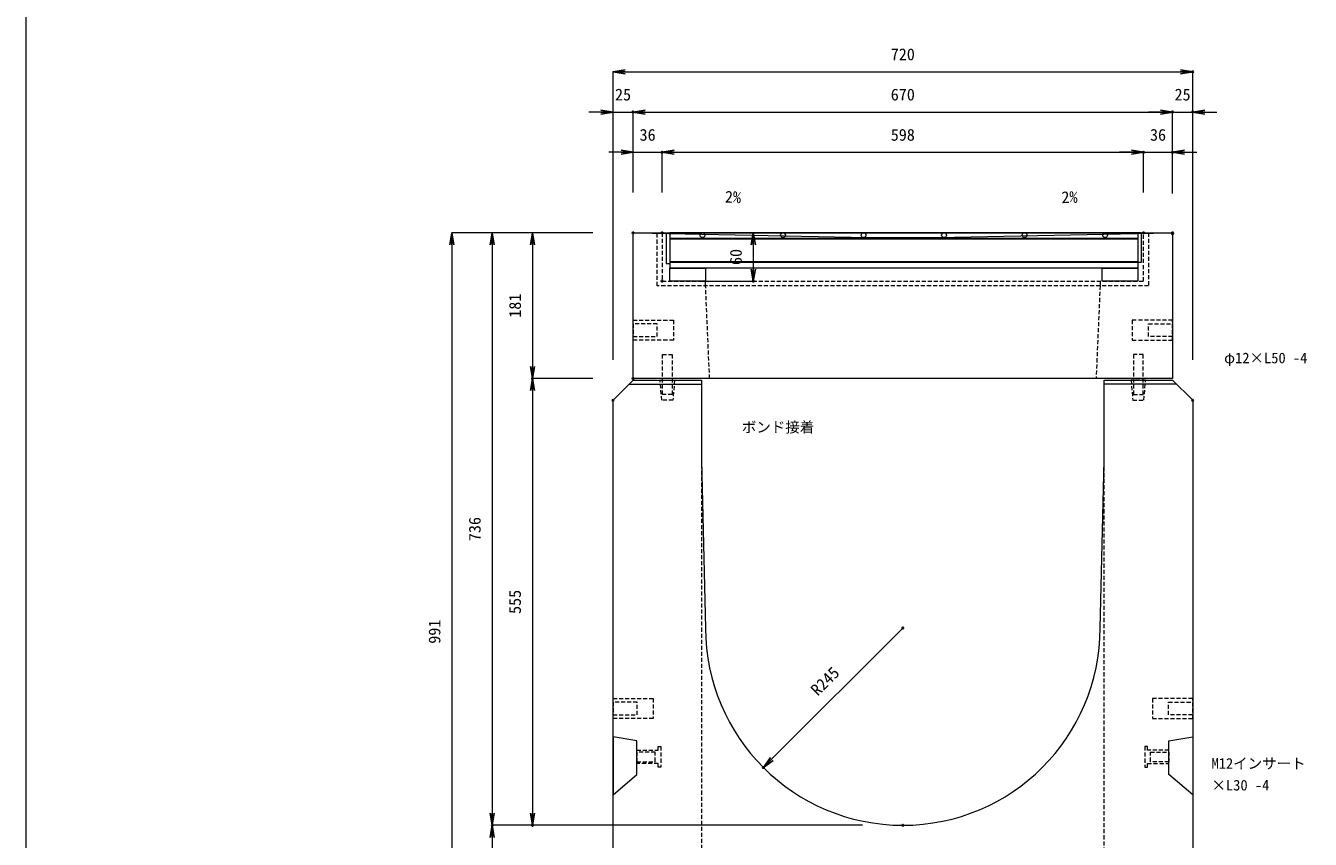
# Model space of a CAD drawing. Units: millimetres, scale not verified. Extents: x -1945 to 1945, y -1151 to 1689.
# Drawn here: x -1945 to -349, y -516 to 495 of the extents above; entities that cross this region are included whole.
import ezdxf
from ezdxf.enums import TextEntityAlignment as Align

# ---------------------------------------------------------------- set-up
doc = ezdxf.new("R2010")
doc.units = ezdxf.units.MM
doc.header["$LTSCALE"] = 10
doc.header["$PDMODE"] = 32
doc.header["$PDSIZE"] = 2
doc.linetypes.add('USER1', pattern=[0.75, 0.5, -0.25])
doc.layers.add('0-0_0', color=7, linetype='Continuous')
doc.layers.add('0-2_DEFPOINTS', color=7, linetype='Continuous')
for name, color, linetype, lineweight in [('0-1_TITLE', 7, 'Continuous', 18), ('0-3_KIJUN', 7, 'USER1', 18), ('0-5_SUNPO', 3, 'Continuous', 18), ('0-6_10-GR', 5, 'Continuous', 18)]:
    doc.layers.add(name, color=color, linetype=linetype, lineweight=lineweight)
doc.styles.add('ＭＳ ゴシック', font='')
doc.styles.get('ＭＳ ゴシック').set_extended_font_data('MS Gothic')

# ---------------------------------------------------------------- blocks, each defined once
blk = doc.blocks.new('_OPEN')
at = {"layer": '0-0_0'}
blk.add_line((0, 0), (-1, 0), dxfattribs=at)
blk.add_lwpolyline([(-1, 0.1667), (0, 0), (-1, -0.1667)], dxfattribs=at)
blk = doc.blocks.new('D1')
at = {"layer": '0-2_DEFPOINTS'}
for p in [(754.48, 1807.39), (754.48, 1657.39), (729.48, 1449.39)]:
    blk.add_point(p, dxfattribs=at)
at = {"layer": '0-5_SUNPO'}
for p, q in [((714.48, 1807.39), (699.48, 1807.39)), ((729.48, 1499.39), (729.48, 1807.39)), ((729.48, 1807.39), (754.48, 1807.39)), ((754.48, 1707.39), (754.48, 1807.39)), ((769.48, 1807.39), (784.48, 1807.39))]:
    blk.add_line(p, q, dxfattribs=at)
at = {"layer": '0-5_SUNPO', "xscale": 15, "yscale": 15}
blk.add_blockref('_OPEN', (729.48, 1807.39), dxfattribs=at)
at = {"layer": '0-5_SUNPO', "xscale": 15, "yscale": 15, "rotation": 180}
blk.add_blockref('_OPEN', (754.48, 1807.39), dxfattribs=at)
at = {"layer": '0-5_SUNPO', "color": 7, "style": 'ＭＳ ゴシック'}
blk.add_text('25', height=14.66, dxfattribs=at).set_placement((731.98, 1817.39), align=Align.BOTTOM_LEFT)
blk = doc.blocks.new('D2')
at = {"layer": '0-2_DEFPOINTS'}
for p in [(1424.48, 1807.39), (754.48, 1657.39), (1424.48, 1656.39)]:
    blk.add_point(p, dxfattribs=at)
at = {"layer": '0-5_SUNPO'}
for p, q in [((754.48, 1707.39), (754.48, 1807.39)), ((769.48, 1807.39), (1409.48, 1807.39)), ((1424.48, 1706.39), (1424.48, 1807.39))]:
    blk.add_line(p, q, dxfattribs=at)
at = {"layer": '0-5_SUNPO', "xscale": 15, "yscale": 15, "rotation": 180}
blk.add_blockref('_OPEN', (754.48, 1807.39), dxfattribs=at)
at = {"layer": '0-5_SUNPO', "xscale": 15, "yscale": 15}
blk.add_blockref('_OPEN', (1424.48, 1807.39), dxfattribs=at)
at = {"layer": '0-5_SUNPO', "color": 7, "style": 'ＭＳ ゴシック'}
blk.add_text('670', height=14.66, dxfattribs=at).set_placement((1074.48, 1817.39), align=Align.BOTTOM_LEFT)
blk = doc.blocks.new('D3')
at = {"layer": '0-2_DEFPOINTS'}
for p in [(1449.48, 1807.39), (1424.48, 1656.39), (1449.48, 1449.39)]:
    blk.add_point(p, dxfattribs=at)
at = {"layer": '0-5_SUNPO'}
for p, q in [((1409.48, 1807.39), (1394.48, 1807.39)), ((1424.48, 1706.39), (1424.48, 1807.39)), ((1424.48, 1807.39), (1449.48, 1807.39)), ((1449.48, 1499.39), (1449.48, 1807.39)), ((1464.48, 1807.39), (1479.48, 1807.39))]:
    blk.add_line(p, q, dxfattribs=at)
at = {"layer": '0-5_SUNPO', "xscale": 15, "yscale": 15}
blk.add_blockref('_OPEN', (1424.48, 1807.39), dxfattribs=at)
at = {"layer": '0-5_SUNPO', "xscale": 15, "yscale": 15, "rotation": 180}
blk.add_blockref('_OPEN', (1449.48, 1807.39), dxfattribs=at)
at = {"layer": '0-5_SUNPO', "color": 7, "style": 'ＭＳ ゴシック'}
blk.add_text('25', height=14.66, dxfattribs=at).set_placement((1426.98, 1817.39), align=Align.BOTTOM_LEFT)
blk = doc.blocks.new('D4')
at = {"layer": '0-2_DEFPOINTS'}
for p in [(1449.48, 1857.39), (729.48, 1449.39), (1449.48, 1449.39)]:
    blk.add_point(p, dxfattribs=at)
at = {"layer": '0-5_SUNPO'}
for p, q in [((729.48, 1499.39), (729.48, 1857.39)), ((744.48, 1857.39), (1434.48, 1857.39)), ((1449.48, 1499.39), (1449.48, 1857.39))]:
    blk.add_line(p, q, dxfattribs=at)
at = {"layer": '0-5_SUNPO', "xscale": 15, "yscale": 15, "rotation": 180}
blk.add_blockref('_OPEN', (729.48, 1857.39), dxfattribs=at)
at = {"layer": '0-5_SUNPO', "xscale": 15, "yscale": 15}
blk.add_blockref('_OPEN', (1449.48, 1857.39), dxfattribs=at)
at = {"layer": '0-5_SUNPO', "color": 7, "style": 'ＭＳ ゴシック'}
blk.add_text('720', height=14.66, dxfattribs=at).set_placement((1074.48, 1867.39), align=Align.BOTTOM_LEFT)
blk = doc.blocks.new('D6')
at = {"layer": '0-2_DEFPOINTS'}
for p in [(754.48, 1657.39), (529.48, 666.39), (749.48, 666.39)]:
    blk.add_point(p, dxfattribs=at)
at = {"layer": '0-5_SUNPO'}
for p, q in [((704.48, 1657.39), (529.48, 1657.39)), ((529.48, 1642.39), (529.48, 681.39)), ((699.48, 666.39), (529.48, 666.39))]:
    blk.add_line(p, q, dxfattribs=at)
at = {"layer": '0-5_SUNPO', "xscale": 15, "yscale": 15}
for p, rotation in [((529.48, 1657.39), 90), ((529.48, 666.39), 270)]:
    blk.add_blockref('_OPEN', p, dxfattribs=dict(at, rotation=rotation))
at = {"layer": '0-5_SUNPO', "color": 7, "style": 'ＭＳ ゴシック'}
blk.add_text('991', height=14.66, rotation=90, dxfattribs=at).set_placement((519.48, 1146.89), align=Align.BOTTOM_LEFT)
blk = doc.blocks.new('D24')
at = {"layer": '0-2_DEFPOINTS'}
for p in [(1089.48, 1166.39), (916.24, 993.15)]:
    blk.add_point(p, dxfattribs=at)
at = {"layer": '0-5_SUNPO'}
blk.add_line((1089.48, 1166.39), (926.84, 1003.76), dxfattribs=at)
at = {"layer": '0-5_SUNPO', "xscale": 15, "yscale": 15, "rotation": 225}
blk.add_blockref('_OPEN', (916.24, 993.15), dxfattribs=at)
at = {"layer": '0-5_SUNPO', "color": 7, "style": 'ＭＳ ゴシック'}
blk.add_text('R245', height=14.66, rotation=45, dxfattribs=at).set_placement((986.95, 1078.01), align=Align.BOTTOM_LEFT)
blk = doc.blocks.new('D25')
at = {"layer": '0-2_DEFPOINTS'}
for p in [(754.48, 1657.39), (629.48, 1476.39), (754.48, 1476.39)]:
    blk.add_point(p, dxfattribs=at)
at = {"layer": '0-5_SUNPO'}
for p, q in [((704.48, 1657.39), (629.48, 1657.39)), ((629.48, 1642.39), (629.48, 1491.39)), ((704.48, 1476.39), (629.48, 1476.39))]:
    blk.add_line(p, q, dxfattribs=at)
at = {"layer": '0-5_SUNPO', "xscale": 15, "yscale": 15}
for p, rotation in [((629.48, 1657.39), 90), ((629.48, 1476.39), 270)]:
    blk.add_blockref('_OPEN', p, dxfattribs=dict(at, rotation=rotation))
at = {"layer": '0-5_SUNPO', "color": 7, "style": 'ＭＳ ゴシック'}
blk.add_text('181', height=14.66, rotation=90, dxfattribs=at).set_placement((619.48, 1551.89), align=Align.BOTTOM_LEFT)
blk = doc.blocks.new('D26')
at = {"layer": '0-2_DEFPOINTS'}
for p in [(754.48, 1476.39), (629.48, 921.39), (1089.48, 921.39)]:
    blk.add_point(p, dxfattribs=at)
at = {"layer": '0-5_SUNPO'}
for p, q in [((704.48, 1476.39), (629.48, 1476.39)), ((629.48, 1461.39), (629.48, 936.39)), ((1039.48, 921.39), (629.48, 921.39))]:
    blk.add_line(p, q, dxfattribs=at)
at = {"layer": '0-5_SUNPO', "xscale": 15, "yscale": 15}
for p, rotation in [((629.48, 1476.39), 90), ((629.48, 921.39), 270)]:
    blk.add_blockref('_OPEN', p, dxfattribs=dict(at, rotation=rotation))
at = {"layer": '0-5_SUNPO', "color": 7, "style": 'ＭＳ ゴシック'}
blk.add_text('555', height=14.66, rotation=90, dxfattribs=at).set_placement((619.48, 1183.89), align=Align.BOTTOM_LEFT)
blk = doc.blocks.new('D27')
at = {"layer": '0-2_DEFPOINTS'}
for p in [(754.48, 1657.39), (579.48, 921.39), (1089.48, 921.39)]:
    blk.add_point(p, dxfattribs=at)
at = {"layer": '0-5_SUNPO'}
for p, q in [((704.48, 1657.39), (579.48, 1657.39)), ((579.48, 1642.39), (579.48, 936.39)), ((1039.48, 921.39), (579.48, 921.39))]:
    blk.add_line(p, q, dxfattribs=at)
at = {"layer": '0-5_SUNPO', "xscale": 15, "yscale": 15}
for p, rotation in [((579.48, 1657.39), 90), ((579.48, 921.39), 270)]:
    blk.add_blockref('_OPEN', p, dxfattribs=dict(at, rotation=rotation))
at = {"layer": '0-5_SUNPO', "color": 7, "style": 'ＭＳ ゴシック'}
blk.add_text('736', height=14.66, rotation=90, dxfattribs=at).set_placement((569.48, 1274.39), align=Align.BOTTOM_LEFT)
blk = doc.blocks.new('D28')
at = {"layer": '0-2_DEFPOINTS'}
for p in [(1089.48, 921.39), (579.48, 776.39), (839.48, 776.39)]:
    blk.add_point(p, dxfattribs=at)
at = {"layer": '0-5_SUNPO'}
for p, q in [((1039.48, 921.39), (579.48, 921.39)), ((579.48, 906.39), (579.48, 791.39)), ((789.48, 776.39), (579.48, 776.39))]:
    blk.add_line(p, q, dxfattribs=at)
at = {"layer": '0-5_SUNPO', "xscale": 15, "yscale": 15}
for p, rotation in [((579.48, 921.39), 90), ((579.48, 776.39), 270)]:
    blk.add_blockref('_OPEN', p, dxfattribs=dict(at, rotation=rotation))
at = {"layer": '0-5_SUNPO', "color": 7, "style": 'ＭＳ ゴシック'}
blk.add_text('145', height=14.66, rotation=90, dxfattribs=at).set_placement((569.48, 833.89), align=Align.BOTTOM_LEFT)
blk = doc.blocks.new('D30')
at = {"layer": '0-2_DEFPOINTS'}
for p in [(790.48, 1757.39), (754.48, 1657.39), (790.48, 1657.39)]:
    blk.add_point(p, dxfattribs=at)
at = {"layer": '0-5_SUNPO'}
for p, q in [((739.48, 1757.39), (724.48, 1757.39)), ((754.48, 1707.39), (754.48, 1757.39)), ((754.48, 1757.39), (790.48, 1757.39)), ((790.48, 1707.39), (790.48, 1757.39)), ((805.48, 1757.39), (820.48, 1757.39))]:
    blk.add_line(p, q, dxfattribs=at)
at = {"layer": '0-5_SUNPO', "xscale": 15, "yscale": 15}
blk.add_blockref('_OPEN', (754.48, 1757.39), dxfattribs=at)
at = {"layer": '0-5_SUNPO', "xscale": 15, "yscale": 15, "rotation": 180}
blk.add_blockref('_OPEN', (790.48, 1757.39), dxfattribs=at)
at = {"layer": '0-5_SUNPO', "color": 7, "style": 'ＭＳ ゴシック'}
blk.add_text('36', height=14.66, dxfattribs=at).set_placement((762.48, 1767.39), align=Align.BOTTOM_LEFT)
blk = doc.blocks.new('D31')
at = {"layer": '0-2_DEFPOINTS'}
for p in [(1388.48, 1757.39), (790.48, 1657.39), (1388.48, 1657.39)]:
    blk.add_point(p, dxfattribs=at)
at = {"layer": '0-5_SUNPO'}
for p, q in [((790.48, 1707.39), (790.48, 1757.39)), ((805.48, 1757.39), (1373.48, 1757.39)), ((1388.48, 1707.39), (1388.48, 1757.39))]:
    blk.add_line(p, q, dxfattribs=at)
at = {"layer": '0-5_SUNPO', "xscale": 15, "yscale": 15, "rotation": 180}
blk.add_blockref('_OPEN', (790.48, 1757.39), dxfattribs=at)
at = {"layer": '0-5_SUNPO', "xscale": 15, "yscale": 15}
blk.add_blockref('_OPEN', (1388.48, 1757.39), dxfattribs=at)
at = {"layer": '0-5_SUNPO', "color": 7, "style": 'ＭＳ ゴシック'}
blk.add_text('598', height=14.66, dxfattribs=at).set_placement((1074.48, 1767.39), align=Align.BOTTOM_LEFT)
blk = doc.blocks.new('D32')
at = {"layer": '0-2_DEFPOINTS'}
for p in [(1424.48, 1757.39), (1388.48, 1657.39), (1424.48, 1657.39)]:
    blk.add_point(p, dxfattribs=at)
at = {"layer": '0-5_SUNPO'}
for p, q in [((1373.48, 1757.39), (1358.48, 1757.39)), ((1388.48, 1707.39), (1388.48, 1757.39)), ((1388.48, 1757.39), (1424.48, 1757.39)), ((1424.48, 1707.39), (1424.48, 1757.39)), ((1439.48, 1757.39), (1454.48, 1757.39))]:
    blk.add_line(p, q, dxfattribs=at)
at = {"layer": '0-5_SUNPO', "xscale": 15, "yscale": 15}
blk.add_blockref('_OPEN', (1388.48, 1757.39), dxfattribs=at)
at = {"layer": '0-5_SUNPO', "xscale": 15, "yscale": 15, "rotation": 180}
blk.add_blockref('_OPEN', (1424.48, 1757.39), dxfattribs=at)
at = {"layer": '0-5_SUNPO', "color": 7, "style": 'ＭＳ ゴシック'}
blk.add_text('36', height=14.66, dxfattribs=at).set_placement((1396.48, 1767.39), align=Align.BOTTOM_LEFT)
blk = doc.blocks.new('M16_insert_dan')
at = {"layer": '0-3_KIJUN', "color": 3}
for points in [[(0, -12.5), (-50, -12.5), (-50, 12.5), (0, 12.5)], [(0, 8), (-30, 8), (-30, -8), (0, -8)]]:
    blk.add_lwpolyline(points, close=True, dxfattribs=at)
blk = doc.blocks.new('D35')
at = {"layer": '0-2_DEFPOINTS'}
for p in [(790.48, 1657.39), (790.48, 1597.39), (903.77, 1597.39)]:
    blk.add_point(p, dxfattribs=at)
at = {"layer": '0-5_SUNPO'}
for p, q in [((840.48, 1657.39), (903.77, 1657.39)), ((903.77, 1642.39), (903.77, 1612.39)), ((840.48, 1597.39), (903.77, 1597.39))]:
    blk.add_line(p, q, dxfattribs=at)
at = {"layer": '0-5_SUNPO', "xscale": 15, "yscale": 15}
for p, rotation in [((903.77, 1657.39), 90), ((903.77, 1597.39), 270)]:
    blk.add_blockref('_OPEN', p, dxfattribs=dict(at, rotation=rotation))
at = {"layer": '0-5_SUNPO', "color": 7, "style": 'ＭＳ ゴシック'}
blk.add_text('60', height=14.66, rotation=90, dxfattribs=at).set_placement((893.77, 1617.39), align=Align.BOTTOM_LEFT)
blk = doc.blocks.new('A$C3D1F4F24')
at = {"layer": '0-6_10-GR'}
for p, q in [((0, 60), (0, 22)), ((0, 60), (4.5, 60)), ((4.5, 60), (4.5, 23)), ((4.5, 60), (4.5, 16)), ((585.5, 60), (4.5, 60)), ((585.5, 53), (4.5, 53)), ((585.5, 52), (4.5, 52)), ((585.5, 60), (585.5, 23)), ((590, 60), (585.5, 60)), ((585.5, 60), (585.5, 16)), ((590, 60), (590, 23)), ((0, 22), (4.5, 22)), ((585.5, 24), (4.5, 24)), ((585.5, 23), (4.5, 23)), ((585.5, 16), (4.5, 16)), ((541.5, 16), (585.5, 16)), ((541.5, 0), (541.5, 16)), ((590, 23), (585.5, 23)), ((585.5, 16), (585.5, 0)), ((585.5, 0), (541.5, 0))]:
    blk.add_line(p, q, dxfattribs=at)
blk.add_lwpolyline([(48.5, 16), (48.5, 0), (4.5, 0), (4.5, 16)], close=True, dxfattribs=at)
for centre in [(45, 57), (145, 57), (245, 57), (345, 57), (445, 57), (545, 57)]:
    blk.add_circle(centre, 3, dxfattribs=at)

msp = doc.modelspace()

# ---------------------------------------------------------------- linework, layer by layer
at = {"layer": '0-1_TITLE', "color": 2}
msp.add_lwpolyline([(-1945, -1150.57), (1945, -1150.57), (1945, 1689.43), (-1945, 1689.43)], close=True, dxfattribs=at)
at = {"layer": '0-3_KIJUN'}
msp.add_line((-1160.52, 237.39), (-1154.52, 237.39), dxfattribs=at)
at = {"layer": '0-3_KIJUN', "linetype": 'Continuous'}
for p, q in [((-1195.52, 49.39), (-1105.52, 49.39)), ((-515.52, 49.39), (-605.52, 49.39))]:
    msp.add_line(p, q, dxfattribs=at)
for points in [[(-520.52, 56.39), (-1190.52, 56.39), (-1190.52, 237.39), (-520.52, 237.39)], [(-1186.02, -393.61), (-1215.52, -388.61), (-1215.52, -460.61), (-1186.02, -435.61)], [(-525.02, -393.61), (-495.52, -388.61), (-495.52, -460.61), (-525.02, -435.61)]]:
    msp.add_lwpolyline(points, close=True, dxfattribs=at)
for points in [[(-1187.52, 237.39), (-899.02, 231.39), (-812.02, 231.39), (-523.52, 237.39)], [(-515.52, -753.61), (-1195.52, -753.61), (-1215.52, -733.61), (-1215.52, 29.39), (-1190.52, 54.39), (-1105.52, 54.39), (-1105.52, -45.61), (-1100.52, -253.61)], [(-610.52, -253.61), (-605.52, -45.61), (-605.52, 54.39), (-520.52, 54.39), (-495.52, 29.39), (-495.52, -733.61), (-515.52, -753.61)]]:
    msp.add_lwpolyline(points, dxfattribs=at)
at = {"layer": '0-3_KIJUN'}
for points in [[(-1160.52, 237.39), (-1154.52, 237.39), (-1154.52, 177.39), (-556.52, 177.39), (-556.52, 237.39), (-550.52, 237.39), (-550.52, 171.39), (-1160.52, 171.39)], [(-1154.02, 86.39), (-1142.02, 86.39), (-1142.02, 36.39), (-1154.02, 36.39)], [(-557.02, 86.39), (-569.02, 86.39), (-569.02, 36.39), (-557.02, 36.39)], [(-1157.02, 54.39), (-1139.02, 54.39), (-1141.02, 29.39), (-1155.02, 29.39)], [(-554.02, 54.39), (-572.02, 54.39), (-570.02, 29.39), (-556.02, 29.39)], [(-1186.02, -421.83), (-1186.02, -405.38), (-1159.52, -405.38), (-1159.52, -400.86), (-1156.02, -400.86), (-1156.02, -426.36), (-1159.52, -426.36), (-1159.52, -421.83)], [(-1186.02, -407.61), (-1186.02, -419.61), (-1163.02, -419.61), (-1163.02, -407.61)], [(-525.02, -421.83), (-525.02, -405.38), (-551.52, -405.38), (-551.52, -400.86), (-555.02, -400.86), (-555.02, -426.36), (-551.52, -426.36), (-551.52, -421.83)], [(-525.02, -407.61), (-525.02, -419.61), (-548.02, -419.61), (-548.02, -407.61)]]:
    msp.add_lwpolyline(points, close=True, dxfattribs=at)
for points in [[(-610.52, 177.39), (-610.52, 171.39), (-615.52, 56.39), (-1095.52, 56.39), (-1100.52, 171.39), (-1100.52, 177.39)], [(-1105.52, 54.39), (-1105.52, -643.61), (-605.52, -643.61), (-605.52, 54.39)]]:
    msp.add_lwpolyline(points, dxfattribs=at)
at = {"layer": '0-3_KIJUN', "linetype": 'Continuous'}
msp.add_arc((-855.52, -253.61), 245, 180, 0, dxfattribs=at)

# ---------------------------------------------------------------- block references
at = {"layer": '0-3_KIJUN', "rotation": 180}
for p in [(-1190.52, 116.39), (-1215.52, -353.61)]:
    msp.add_blockref('M16_insert_dan', p, dxfattribs=at)
at = {"layer": '0-3_KIJUN', "xscale": -1, "rotation": 180}
for p in [(-520.52, 116.39), (-495.52, -353.61)]:
    msp.add_blockref('M16_insert_dan', p, dxfattribs=at)
at = {"layer": '0-5_SUNPO'}
for name in ['D4', 'D1', 'D2', 'D3', 'D30', 'D31', 'D32', 'D6', 'D27', 'D25', 'D35', 'D26', 'D24', 'D28']:
    msp.add_blockref(name, (-1945, -1420), dxfattribs=at)
at = {"layer": '0-6_10-GR'}
msp.add_blockref('A$C3D1F4F24', (-1149.31, 177.39), dxfattribs=at)

# ---------------------------------------------------------------- texts
at = {"layer": '0-5_SUNPO', "color": 7, "style": 'ＭＳ ゴシック'}
for rotation, p in [(358, (-1076.86, 270.57)), (2, (-658.13, 269.74))]:
    msp.add_text('2%', height=14.66, rotation=rotation, dxfattribs=at).set_placement(p, align=Align.BOTTOM_LEFT)
for s, p in [('φ12×L50 -4', (-456.51, 71.39)), ('ボンド接着', (-1055.52, -14.61)), ('M12インサート', (-472.14, -432.36)), ('×L30 -4', (-472.14, -459.36))]:
    msp.add_text(s, height=13.2, dxfattribs=at).set_placement(p, align=Align.BOTTOM_LEFT)

doc.saveas('drawing.dxf')
